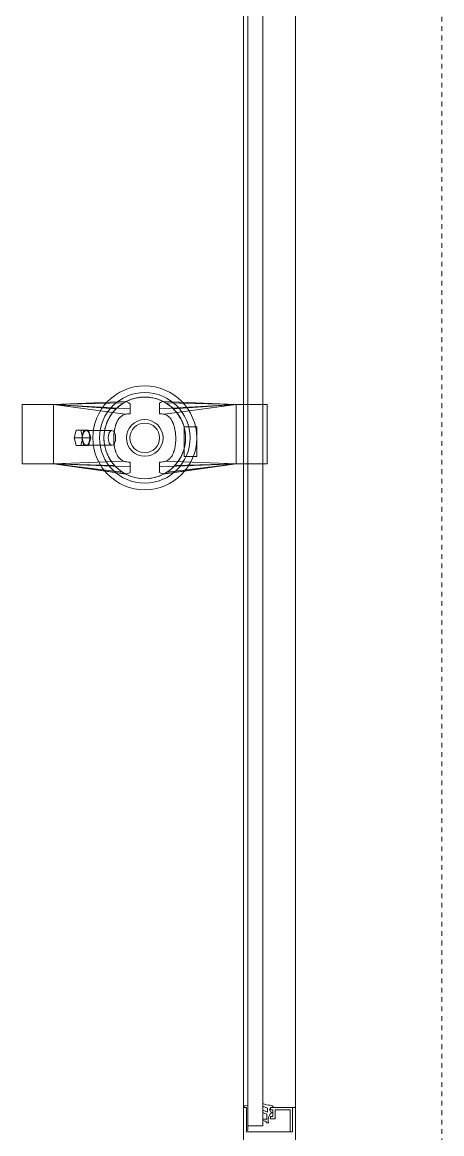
# Model space of a CAD drawing. Header units: millimetres. Extents: x -21807 to 26525, y -2564 to 60640.
# Drawn here: x -14066 to -13784, y 53428 to 54177 of the extents above; entities that cross this region are included whole.
import ezdxf

# ---------------------------------------------------------------- set-up
doc = ezdxf.new("R2010")
doc.units = ezdxf.units.MM
doc.linetypes.add('Dash', pattern=[6.35, 3.175, -3.175])
for name, color, linetype, lineweight in [('A-DETL-GENF', 7, 'Continuous', 5), ('A-GENM', 7, 'Continuous', 5), ('P-PIPE', 7, 'Continuous', 5)]:
    doc.layers.add(name, color=color, linetype=linetype, lineweight=lineweight)
doc.layers.add('A-DOOR', color=5, linetype='Continuous', lineweight=9, true_color=0x0000ff)
doc.layers.add('A-DOOR-HDLN', color=5, linetype='Dash', lineweight=9, true_color=0x0000ff)

# ---------------------------------------------------------------- blocks, each defined once
blk = doc.blocks.new('Automatic-Door_Single_Gilgen_SL-PSXP_Without-Side-Panel_On-Wall - Automatic-Door_Single_Gilgen_SL-PSXP_Without-Side-Panel_On-Wall-1196497-MẶT BẰNG PHÂN VÙNG ÁP SUẤT')
at = {"layer": 'A-DETL-GENF', "color": 254, "lineweight": 9, "true_color": 0xcccccc}
for p, q in [((486, 101.49), (446, 101.49)), ((446, 101.49), (446, 99.5)), ((446, 99.5), (446, 84.71)), ((462.5, 99.5), (446, 99.5)), ((446, 99.5), (448, 99.5)), ((447.6, 87.91), (447.6, 97.9)), ((447.6, 97.9), (462.5, 97.9)), ((448, 99.5), (450, 99.5)), ((450, 99.5), (462.5, 99.5)), ((462.5, 97.9), (462.5, 99.5)), ((462.5, 99.5), (462.5, 68.5)), ((445.08, 79.5), (446.44, 82.56)), ((446, 84.71), (446, 86.73)), ((446, 84.71), (447.6, 84.71)), ((446.44, 82.56), (449.18, 82.56)), ((453.7, 87.91), (447.6, 87.91)), ((447.6, 84.71), (447.6, 86.31)), ((447.6, 86.31), (452.1, 86.31)), ((449.18, 82.56), (447.82, 79.5)), ((452.1, 86.31), (452.1, 84.71)), ((452.1, 84.71), (453.7, 84.71)), ((453.7, 84.71), (453.7, 87.91)), ((456.44, 82.17), (456.44, 83.52)), ((443.42, 79.5), (445.08, 79.5)), ((447.82, 79.5), (449.35, 79.5)), ((449.35, 79.5), (450.6, 82.3)), ((450.6, 82.3), (453.89, 82.3)), ((453.89, 82.3), (453.89, 79.5)), ((453.89, 79.5), (454.9, 79.5)), ((461.26, 69.5), (444.76, 69.5)), ((444.76, 69.5), (444.99, 66.9)), ((446, 66.9), (446, 68.5)), ((446, 68.5), (461.26, 68.5)), ((462.5, 68.5), (446, 68.5)), ((446, 68.5), (446, 66.49)), ((461.26, 68.5), (461.26, 69.5)), ((444.99, 66.9), (446, 66.9)), ((446, 66.49), (486, 66.49))]:
    blk.add_line(p, q, dxfattribs=at)
for centre, radius, start, end in [((429.78, 85.29), 14.82, 337.00865, 356.99135), ((447.23, 84.37), 2.66, 117.60745, 176.99135), ((447.39, 86.14), 1.99, 225.60863, 348.38542), ((454.18, 88.76), 5.7, 212.02599, 293.40666), ((457.48, 79.79), 2.6, 113.55554, 186.44446)]:
    blk.add_arc(centre, radius, start, end, dxfattribs=at)
at = {"layer": 'A-DOOR-HDLN', "color": 254, "lineweight": 13, "true_color": 0xccccff}
blk.add_line((-1565, 200), (535, 200), dxfattribs=at)
at = {"layer": 'A-GENM', "color": 254, "lineweight": 9, "true_color": 0xcccccc}
for p, q in [((-503, 101.5), (446, 101.5)), ((-514.5, 79.5), (458.5, 79.5)), ((458.5, 79.5), (458.5, 69.5)), ((458.5, 69.5), (-514.5, 69.5)), ((-503, 66.5), (446, 66.5))]:
    blk.add_line(p, q, dxfattribs=at)
blk = doc.blocks.new('AK-SGS-M3-A_rvt-1-MẶT BẰNG PHÂN VÙNG ÁP SUẤT')
at = {"layer": 'A-DOOR', "color": 9, "lineweight": 13, "true_color": 0xaaaad4, "rotation": 269.9999999999999}
blk.add_blockref('Automatic-Door_Single_Gilgen_SL-PSXP_Without-Side-Panel_On-Wall - Automatic-Door_Single_Gilgen_SL-PSXP_Without-Side-Panel_On-Wall-1196497-MẶT BẰNG PHÂN VÙNG ÁP SUẤT', (-13983.59, 53891.94), dxfattribs=at)
blk = doc.blocks.new('PG_DongHoDoNuoc - ĐẦU NỐI ĐỒNG HỒ ĐO CHÊNH ÁP-V154-MẶT BẰNG PHÂN VÙNG ÁP SUẤT')
at = {"layer": 'P-PIPE', "color": 251, "true_color": 0x666666}
for p, q in [((-61.5, 22.5), (-82.5, 22.5)), ((-82.5, 22.5), (-82.5, 2.5)), ((-61.5, 22.5), (-12.32, 24.58)), ((-61.5, 22.5), (-12.32, 24.58)), ((-61.5, 22.5), (-12.32, 24.58)), ((-14.17, 23.57), (-61.5, 22.5)), ((-61.5, 2.5), (-61.5, 22.5)), ((-61.5, 22.5), (-61.5, -17.5)), ((-19.38, 19.51), (-61.5, 22.5)), ((-9.89, 19.58), (-61.5, 22.5)), ((-13.21, 15.91), (-61.5, 22.5)), ((-61.5, 22.5), (-61.5, -17.5)), ((-9.89, 19.58), (-9.89, 22.9)), ((9.89, 23.37), (9.89, 19.58)), ((61.5, 22.5), (9.89, 19.58)), ((11.87, 24.6), (61.5, 22.5)), ((12.32, 24.58), (61.5, 22.5)), ((61.5, 22.5), (13.21, 15.91)), ((61.5, 22.5), (14.17, 23.57)), ((61.5, 22.5), (19.38, 19.51)), ((82.5, 22.5), (61.5, 22.5)), ((61.5, 22.5), (61.5, 2.5)), ((61.5, -17.5), (61.5, 22.5)), ((61.5, -17.5), (61.5, 22.5)), ((82.5, 2.5), (82.5, 22.5)), ((-9.89, 16.28), (-9.89, 19.58)), ((9.89, 19.58), (9.89, 16.27)), ((26.46, -12.5), (26.46, 7.5)), ((26.46, 7.5), (35, 7.5)), ((35, 7.5), (26.46, 7.5)), ((26.46, 7.5), (26.46, -12.5)), ((35, 7.5), (35, -12.5)), ((35, -12.5), (35, 7.5)), ((-82.5, 2.5), (-82.5, -17.5)), ((-61.5, -17.5), (-61.5, 2.5)), ((-46.1, 5.2), (-47.6, 0)), ((-43.1, 5.2), (-46.1, 5.2)), ((-40.91, 5.2), (-46.1, 5.2)), ((-41.6, 0), (-43.1, 5.2)), ((-43.1, 5.2), (-37.91, 5.2)), ((-42.41, 0), (-40.91, 5.2)), ((-40.91, 5.2), (-37.91, 5.2)), ((-22.09, 5), (-39.41, 5)), ((-37.91, 5.2), (-36.41, 0)), ((61.5, 2.5), (61.5, -17.5)), ((82.5, -17.5), (82.5, 2.5)), ((-47.6, 0), (-46.1, -5.2)), ((-47.6, 0), (-42.41, 0)), ((-46.1, -5.2), (-43.1, -5.2)), ((-46.1, -5.2), (-40.91, -5.2)), ((-43.1, -5.2), (-41.6, 0)), ((-43.1, -5.2), (-37.91, -5.2)), ((-40.91, -5.2), (-42.41, 0)), ((-41.6, 0), (-36.41, 0)), ((-37.91, -5.2), (-40.91, -5.2)), ((-39.41, -5), (-22.09, -5)), ((-36.41, 0), (-37.91, -5.2)), ((35, -12.5), (26.46, -12.5)), ((26.46, -12.5), (35, -12.5)), ((-82.5, -17.5), (-61.5, -17.5)), ((-14.27, -15.63), (-61.5, -17.5)), ((-12.95, -24.26), (-61.5, -17.5)), ((-12.95, -24.26), (-61.5, -17.5)), ((-14.99, -23.06), (-61.5, -17.5)), ((-20.28, -18.57), (-61.5, -17.5)), ((-9.89, -19.58), (-61.5, -17.5)), ((-61.5, -17.5), (-12.47, -24.33)), ((-9.89, -19.58), (-9.89, -16.27)), ((-9.89, -23.37), (-9.89, -19.58)), ((9.89, -16.27), (9.89, -19.58)), ((61.5, -17.5), (9.89, -19.58)), ((9.89, -19.58), (9.89, -23.37)), ((12.47, -24.33), (61.5, -17.5)), ((61.5, -17.5), (12.95, -24.26)), ((61.5, -17.5), (14.27, -15.63)), ((61.5, -17.5), (14.99, -23.06)), ((61.5, -17.5), (20.28, -18.57)), ((61.5, -17.5), (82.5, -17.5))]:
    blk.add_line(p, q, dxfattribs=at)
for radius, start, end in [(35, 0, 180), (35, 0, 180), (30.5, 0, 180), (30.5, 0, 180), (27.5, 0, 180), (27.5, 0, 180), (27.5, 63.37819, 116.69802), (12.32, 0, 180), (10, 360, 180), (35, 180, 0), (35, 180, 0), (30.5, 180, 0), (30.5, 180, 0), (27.5, 180, 0), (27.5, 180, 0), (12.32, 180, 0), (10, 180, 360), (27.5, 241.91795, 298.08205)]:
    blk.add_arc((0, 0), radius, start, end, dxfattribs=at)
for centre, start_param, end_param in [((-39.41, 0), 0, 3.141593), ((-39.41, 0), 3.141593, 6.283185), ((-22.09, 0), 0, 3.141593), ((-22.09, 0), 3.141593, 6.283185)]:
    blk.add_ellipse(centre, major_axis=(0, 5), ratio=0.5, start_param=start_param, end_param=end_param, dxfattribs=at)
for points, knots in [([(-19.38, 19.51), (-18.84, 20.04), (-18.13, 20.7), (-17.29, 21.39), (-16.98, 21.63), (-16.75, 21.81), (-16.51, 21.99), (-16.28, 22.17), (-16.04, 22.34), (-15.81, 22.5), (-15.57, 22.67), (-15.34, 22.83), (-15.11, 22.98), (-14.89, 23.12), (-14.69, 23.25), (-14.44, 23.4), (-14.27, 23.51), (-14.17, 23.57)], [-1, -1, -1, -1, -0.666667, -0.583333, -0.541667, -0.5, -0.458333, -0.416667, -0.375, -0.333333, -0.291667, -0.25, -0.208333, -0.166667, -0.125, -0.083333, 0, 0, 0, 0]), ([(14.17, 23.57), (14.43, 23.41), (14.75, 23.21), (15.15, 22.95), (15.42, 22.77), (15.76, 22.53), (16.11, 22.29), (16.38, 22.09), (16.79, 21.79), (17.84, 20.96), (18.76, 20.13), (19.38, 19.51)], [-1, -1, -1, -1, -0.85, -0.8125, -0.775, -0.7, -0.625, -0.5875, -0.55, -0.4, 0, 0, 0, 0]), ([(-27.5, 0), (-27.5, 0.92), (-27.41, 2.76), (-27.06, 5.02), (-26.66, 6.8), (-26.29, 8.11), (-25.93, 9.18), (-25.61, 10.03), (-25.36, 10.65), (-25.09, 11.26), (-24.72, 12.07), (-24.22, 13.05), (-23.67, 14), (-23.21, 14.76), (-22.84, 15.32), (-22.46, 15.87), (-21.93, 16.6), (-20.95, 17.85), (-20.03, 18.87), (-19.38, 19.51)], [-1, -1, -1, -1, -0.875, -0.75, -0.6875, -0.625, -0.5625, -0.53125, -0.5, -0.46875, -0.4375, -0.375, -0.3125, -0.28125, -0.25, -0.21875, -0.1875, -0.125, 0, 0, 0, 0]), ([(-13.21, 15.91), (-13.57, 15.79), (-14.27, 15.51), (-15.27, 14.95), (-16.04, 14.38), (-16.54, 13.93), (-16.81, 13.65), (-17.02, 13.44), (-17.21, 13.23), (-17.46, 12.92), (-17.86, 12.36), (-18.26, 11.67), (-18.62, 10.96), (-18.86, 10.41), (-19.05, 9.95), (-19.2, 9.58), (-19.31, 9.31), (-19.42, 9.03), (-19.55, 8.66), (-19.77, 8.01), (-20.02, 7.06), (-20.22, 6.1), (-20.37, 5.33), (-20.47, 4.75), (-20.56, 4.17), (-20.67, 3.38), (-20.82, 2), (-20.87, 0.81), (-20.87, 0)], [-1, -1, -1, -1, -0.9375, -0.875, -0.8125, -0.78125, -0.765625, -0.75, -0.734375, -0.71875, -0.6875, -0.625, -0.59375, -0.5625, -0.53125, -0.515625, -0.5, -0.484375, -0.46875, -0.4375, -0.375, -0.3125, -0.28125, -0.25, -0.21875, -0.1875, -0.125, 0, 0, 0, 0]), ([(20.87, 0), (20.87, 0.81), (20.82, 2), (20.67, 3.38), (20.56, 4.17), (20.47, 4.75), (20.37, 5.33), (20.22, 6.1), (20.02, 7.06), (19.77, 8.01), (19.55, 8.66), (19.42, 9.03), (19.31, 9.31), (19.2, 9.58), (19.05, 9.95), (18.86, 10.41), (18.62, 10.96), (18.26, 11.67), (17.86, 12.36), (17.46, 12.92), (17.21, 13.23), (17.02, 13.44), (16.81, 13.65), (16.54, 13.93), (16.04, 14.38), (15.27, 14.95), (14.27, 15.51), (13.57, 15.79), (13.21, 15.91)], [-1, -1, -1, -1, -0.875, -0.8125, -0.78125, -0.75, -0.71875, -0.6875, -0.625, -0.5625, -0.53125, -0.515625, -0.5, -0.484375, -0.46875, -0.4375, -0.40625, -0.375, -0.3125, -0.28125, -0.265625, -0.25, -0.234375, -0.21875, -0.1875, -0.125, -0.0625, 0, 0, 0, 0]), ([(19.38, 19.51), (20.03, 18.87), (20.95, 17.85), (21.93, 16.6), (22.46, 15.88), (22.84, 15.32), (23.21, 14.76), (23.67, 14.01), (24.22, 13.06), (24.71, 12.08), (25.09, 11.28), (25.35, 10.66), (25.6, 10.04), (25.92, 9.2), (26.28, 8.13), (26.65, 6.81), (27.06, 5.04), (27.41, 2.77), (27.5, 0.93), (27.5, 0)], [-1, -1, -1, -1, -0.875, -0.8125, -0.78125, -0.75, -0.71875, -0.6875, -0.625, -0.5625, -0.53125, -0.5, -0.46875, -0.4375, -0.375, -0.3125, -0.25, -0.125, 0, 0, 0, 0]), ([(-20.28, -18.57), (-21.05, -17.73), (-22.13, -16.4), (-23.23, -14.74), (-23.81, -13.77), (-24.22, -13.03), (-24.61, -12.28), (-25.09, -11.27), (-25.64, -9.99), (-26.11, -8.67), (-26.43, -7.59), (-26.66, -6.78), (-26.85, -5.95), (-27.08, -4.84), (-27.39, -2.87), (-27.5, -1.15), (-27.5, 0)], [-1, -1, -1, -1, -0.833333, -0.75, -0.708333, -0.666667, -0.625, -0.583333, -0.5, -0.416667, -0.375, -0.333333, -0.291667, -0.25, -0.166667, 0, 0, 0, 0]), ([(-20.87, 0), (-20.9, -0.77), (-20.88, -1.91), (-20.78, -3.23), (-20.7, -3.98), (-20.63, -4.53), (-20.55, -5.09), (-20.44, -5.82), (-20.28, -6.74), (-20.08, -7.64), (-19.9, -8.27), (-19.79, -8.62), (-19.7, -8.89), (-19.61, -9.16), (-19.48, -9.51), (-19.26, -10.13), (-18.9, -11.01), (-18.46, -11.86), (-18.11, -12.42), (-17.89, -12.72), (-17.72, -12.94), (-17.54, -13.16), (-17.3, -13.44), (-16.85, -13.9), (-16.15, -14.51), (-15.25, -15.14), (-14.6, -15.48), (-14.27, -15.63)], [-1, -1, -1, -1, -0.875, -0.8125, -0.78125, -0.75, -0.71875, -0.6875, -0.625, -0.5625, -0.53125, -0.515625, -0.5, -0.484375, -0.46875, -0.4375, -0.375, -0.3125, -0.28125, -0.265625, -0.25, -0.234375, -0.21875, -0.1875, -0.125, -0.0625, 0, 0, 0, 0]), ([(14.27, -15.63), (14.6, -15.48), (15.25, -15.14), (16.15, -14.51), (16.85, -13.9), (17.3, -13.44), (17.54, -13.16), (17.72, -12.94), (17.89, -12.72), (18.11, -12.42), (18.46, -11.86), (18.9, -11.01), (19.26, -10.13), (19.48, -9.51), (19.61, -9.16), (19.7, -8.89), (19.79, -8.62), (19.9, -8.27), (20.08, -7.64), (20.28, -6.74), (20.44, -5.82), (20.55, -5.09), (20.63, -4.53), (20.7, -3.98), (20.78, -3.23), (20.88, -1.91), (20.9, -0.77), (20.87, 0)], [-1, -1, -1, -1, -0.9375, -0.875, -0.8125, -0.78125, -0.765625, -0.75, -0.734375, -0.71875, -0.6875, -0.625, -0.5625, -0.53125, -0.515625, -0.5, -0.484375, -0.46875, -0.4375, -0.375, -0.3125, -0.28125, -0.25, -0.21875, -0.1875, -0.125, 0, 0, 0, 0]), ([(27.5, 0), (27.5, -1.16), (27.39, -2.88), (27.08, -4.85), (26.85, -5.97), (26.65, -6.79), (26.43, -7.61), (26.1, -8.68), (25.64, -10), (25.09, -11.28), (24.61, -12.29), (24.22, -13.04), (23.81, -13.78), (23.22, -14.75), (22.13, -16.4), (21.05, -17.73), (20.28, -18.57)], [-1, -1, -1, -1, -0.833333, -0.75, -0.708333, -0.666667, -0.625, -0.583333, -0.5, -0.416667, -0.375, -0.333333, -0.291667, -0.25, -0.166667, 0, 0, 0, 0]), ([(-14.99, -23.06), (-15.1, -22.98), (-15.29, -22.86), (-15.56, -22.68), (-15.76, -22.53), (-15.99, -22.38), (-16.22, -22.2), (-16.47, -22.03), (-16.71, -21.84), (-16.94, -21.66), (-17.18, -21.47), (-17.42, -21.28), (-17.74, -21.02), (-18.13, -20.68), (-19.04, -19.86), (-19.75, -19.15), (-20.28, -18.57)], [-1, -1, -1, -1, -0.916667, -0.875, -0.833333, -0.791667, -0.75, -0.708333, -0.666667, -0.625, -0.583333, -0.541667, -0.5, -0.416667, -0.333333, 0, 0, 0, 0]), ([(20.28, -18.57), (19.97, -18.91), (19.33, -19.58), (18.47, -20.39), (17.75, -21.01), (17.29, -21.38), (16.92, -21.68), (16.55, -21.96), (16.08, -22.31), (15.53, -22.7), (15.17, -22.94), (14.99, -23.06)], [-1, -1, -1, -1, -0.8, -0.6, -0.5, -0.4, -0.35, -0.3, -0.2, -0.1, 0, 0, 0, 0])]:
    blk.add_open_spline(points, degree=3, knots=knots, dxfattribs=at)
for points in [[(-14.17, 23.57), (-13.57, 23.93), (-12.65, 24.43), (-12.33, 24.58), (-12.32, 24.58)], [(-12.32, 24.58), (-12.33, 24.58), (-12.34, 24.58), (-12.35, 24.57), (-12.36, 24.57)], [(-12.36, 24.57), (-12.22, 24.48), (-11.65, 24.12), (-10.55, 23.38), (-9.89, 22.9)], [(-9.89, 22.9), (-9.89, 22.08), (-9.89, 20.16), (-9.89, 17.67), (-9.89, 16.28)], [(9.89, 23.37), (10.37, 23.68), (11.2, 24.18), (11.71, 24.49), (11.87, 24.6)], [(9.89, 16.27), (9.89, 17.8), (9.89, 20.52), (9.89, 22.54), (9.89, 23.37)], [(11.87, 24.6), (11.97, 24.6), (12.14, 24.59), (12.27, 24.59), (12.32, 24.58)], [(12.32, 24.58), (12.45, 24.52), (12.89, 24.3), (13.69, 23.86), (14.17, 23.57)], [(-9.89, 16.28), (-10.45, 16.28), (-11.57, 16.22), (-12.67, 16.03), (-13.21, 15.91)], [(13.21, 15.91), (12.67, 16.03), (11.57, 16.22), (10.45, 16.28), (9.89, 16.27)], [(-14.27, -15.63), (-13.56, -15.86), (-12.11, -16.2), (-10.63, -16.29), (-9.89, -16.27)], [(-9.89, -16.27), (-9.89, -17.81), (-9.89, -20.54), (-9.89, -22.55), (-9.89, -23.37)], [(9.89, -16.27), (10.63, -16.29), (12.11, -16.2), (13.56, -15.86), (14.27, -15.63)], [(9.89, -23.37), (9.89, -22.55), (9.89, -20.54), (9.89, -17.81), (9.89, -16.27)], [(-12.95, -24.26), (-12.97, -24.25), (-13.34, -24.06), (-14.35, -23.47), (-14.99, -23.06)], [(-12.47, -24.33), (-12.57, -24.32), (-12.75, -24.29), (-12.89, -24.27), (-12.95, -24.26)], [(-9.89, -23.37), (-10.56, -23.59), (-11.68, -23.96), (-12.3, -24.22), (-12.47, -24.33)], [(12.47, -24.33), (12.3, -24.22), (11.68, -23.96), (10.56, -23.59), (9.89, -23.37)], [(12.95, -24.26), (12.89, -24.27), (12.75, -24.29), (12.57, -24.32), (12.47, -24.33)], [(14.99, -23.06), (14.48, -23.39), (13.62, -23.9), (13.11, -24.18), (12.95, -24.26)]]:
    blk.add_open_spline(points, degree=3, dxfattribs=at)
blk = doc.blocks.new('PG_DongHoDoNuoc - ĐẦU NỐI ĐỒNG HỒ ĐO CHÊNH ÁP-V155-MẶT BẰNG PHÂN VÙNG ÁP SUẤT')
at = {"layer": 'P-PIPE', "color": 251, "true_color": 0x666666}
for p, q in [((-61.5, 22.5), (-82.5, 22.5)), ((-82.5, 22.5), (-82.5, 2.5)), ((-61.5, 22.5), (-82.5, 22.5)), ((-82.5, 22.5), (-82.5, 2.5)), ((-61.5, 22.5), (-12.32, 24.58)), ((-61.5, 22.5), (-12.32, 24.58)), ((-61.5, 22.5), (-12.32, 24.58)), ((-61.5, 22.5), (-12.32, 24.58)), ((-61.5, 22.5), (-12.32, 24.58)), ((-61.5, 22.5), (-12.32, 24.58)), ((-14.17, 23.57), (-61.5, 22.5)), ((-14.17, 23.57), (-61.5, 22.5)), ((-61.5, 2.5), (-61.5, 22.5)), ((-61.5, 22.5), (-61.5, -17.5)), ((-19.38, 19.51), (-61.5, 22.5)), ((-9.89, 19.58), (-61.5, 22.5)), ((-13.21, 15.91), (-61.5, 22.5)), ((-61.5, 22.5), (-61.5, -17.5)), ((-61.5, 2.5), (-61.5, 22.5)), ((-61.5, 22.5), (-61.5, -17.5)), ((-19.38, 19.51), (-61.5, 22.5)), ((-9.89, 19.58), (-61.5, 22.5)), ((-13.21, 15.91), (-61.5, 22.5)), ((-61.5, 22.5), (-61.5, -17.5)), ((-9.89, 19.58), (-9.89, 22.9)), ((-9.89, 19.58), (-9.89, 22.9)), ((9.89, 23.37), (9.89, 19.58)), ((9.89, 23.37), (9.89, 19.58)), ((61.5, 22.5), (9.89, 19.58)), ((61.5, 22.5), (9.89, 19.58)), ((11.87, 24.6), (61.5, 22.5)), ((11.87, 24.6), (61.5, 22.5)), ((12.32, 24.58), (61.5, 22.5)), ((12.32, 24.58), (61.5, 22.5)), ((61.5, 22.5), (13.21, 15.91)), ((61.5, 22.5), (13.21, 15.91)), ((61.5, 22.5), (14.17, 23.57)), ((61.5, 22.5), (14.17, 23.57)), ((61.5, 22.5), (19.38, 19.51)), ((61.5, 22.5), (19.38, 19.51)), ((82.5, 22.5), (61.5, 22.5)), ((61.5, 22.5), (61.5, 2.5)), ((61.5, -17.5), (61.5, 22.5)), ((61.5, -17.5), (61.5, 22.5)), ((82.5, 22.5), (61.5, 22.5)), ((61.5, 22.5), (61.5, 2.5)), ((61.5, -17.5), (61.5, 22.5)), ((61.5, -17.5), (61.5, 22.5)), ((82.5, 2.5), (82.5, 22.5)), ((82.5, 2.5), (82.5, 22.5)), ((-9.89, 16.28), (-9.89, 19.58)), ((-9.89, 16.28), (-9.89, 19.58)), ((9.89, 19.58), (9.89, 16.27)), ((9.89, 19.58), (9.89, 16.27)), ((26.46, -12.5), (26.46, 7.5)), ((26.46, 7.5), (35, 7.5)), ((35, 7.5), (26.46, 7.5)), ((26.46, 7.5), (26.46, -12.5)), ((26.46, -12.5), (26.46, 7.5)), ((26.46, 7.5), (35, 7.5)), ((35, 7.5), (26.46, 7.5)), ((26.46, 7.5), (26.46, -12.5)), ((35, 7.5), (35, -12.5)), ((35, -12.5), (35, 7.5)), ((35, 7.5), (35, -12.5)), ((35, -12.5), (35, 7.5)), ((-82.5, 2.5), (-82.5, -17.5)), ((-82.5, 2.5), (-82.5, -17.5)), ((-61.5, -17.5), (-61.5, 2.5)), ((-61.5, -17.5), (-61.5, 2.5)), ((-46.1, 5.2), (-47.6, 0)), ((-46.1, 5.2), (-47.6, 0)), ((-43.1, 5.2), (-46.1, 5.2)), ((-40.91, 5.2), (-46.1, 5.2)), ((-43.1, 5.2), (-46.1, 5.2)), ((-40.91, 5.2), (-46.1, 5.2)), ((-41.6, 0), (-43.1, 5.2)), ((-43.1, 5.2), (-37.91, 5.2)), ((-41.6, 0), (-43.1, 5.2)), ((-43.1, 5.2), (-37.91, 5.2)), ((-42.41, 0), (-40.91, 5.2)), ((-42.41, 0), (-40.91, 5.2)), ((-40.91, 5.2), (-37.91, 5.2)), ((-40.91, 5.2), (-37.91, 5.2)), ((-22.09, 5), (-39.41, 5)), ((-22.09, 5), (-39.41, 5)), ((-37.91, 5.2), (-36.41, 0)), ((-37.91, 5.2), (-36.41, 0)), ((61.5, 2.5), (61.5, -17.5)), ((61.5, 2.5), (61.5, -17.5)), ((82.5, -17.5), (82.5, 2.5)), ((82.5, -17.5), (82.5, 2.5)), ((-47.6, 0), (-46.1, -5.2)), ((-47.6, 0), (-42.41, 0)), ((-47.6, 0), (-46.1, -5.2)), ((-47.6, 0), (-42.41, 0)), ((-46.1, -5.2), (-43.1, -5.2)), ((-46.1, -5.2), (-40.91, -5.2)), ((-46.1, -5.2), (-43.1, -5.2)), ((-46.1, -5.2), (-40.91, -5.2)), ((-43.1, -5.2), (-41.6, 0)), ((-43.1, -5.2), (-41.6, 0)), ((-43.1, -5.2), (-37.91, -5.2)), ((-43.1, -5.2), (-37.91, -5.2)), ((-40.91, -5.2), (-42.41, 0)), ((-40.91, -5.2), (-42.41, 0)), ((-41.6, 0), (-36.41, 0)), ((-41.6, 0), (-36.41, 0)), ((-37.91, -5.2), (-40.91, -5.2)), ((-37.91, -5.2), (-40.91, -5.2)), ((-39.41, -5), (-22.09, -5)), ((-39.41, -5), (-22.09, -5)), ((-36.41, 0), (-37.91, -5.2)), ((-36.41, 0), (-37.91, -5.2)), ((35, -12.5), (26.46, -12.5)), ((26.46, -12.5), (35, -12.5)), ((35, -12.5), (26.46, -12.5)), ((26.46, -12.5), (35, -12.5)), ((-82.5, -17.5), (-61.5, -17.5)), ((-82.5, -17.5), (-61.5, -17.5)), ((-14.27, -15.63), (-61.5, -17.5)), ((-14.27, -15.63), (-61.5, -17.5)), ((-12.95, -24.26), (-61.5, -17.5)), ((-12.95, -24.26), (-61.5, -17.5)), ((-14.99, -23.06), (-61.5, -17.5)), ((-20.28, -18.57), (-61.5, -17.5)), ((-9.89, -19.58), (-61.5, -17.5)), ((-61.5, -17.5), (-12.47, -24.33)), ((-12.95, -24.26), (-61.5, -17.5)), ((-12.95, -24.26), (-61.5, -17.5)), ((-14.99, -23.06), (-61.5, -17.5)), ((-20.28, -18.57), (-61.5, -17.5)), ((-9.89, -19.58), (-61.5, -17.5)), ((-61.5, -17.5), (-12.47, -24.33)), ((-9.89, -19.58), (-9.89, -16.27)), ((-9.89, -19.58), (-9.89, -16.27)), ((-9.89, -23.37), (-9.89, -19.58)), ((-9.89, -23.37), (-9.89, -19.58)), ((9.89, -16.27), (9.89, -19.58)), ((9.89, -16.27), (9.89, -19.58)), ((61.5, -17.5), (9.89, -19.58)), ((61.5, -17.5), (9.89, -19.58)), ((9.89, -19.58), (9.89, -23.37)), ((9.89, -19.58), (9.89, -23.37)), ((12.47, -24.33), (61.5, -17.5)), ((12.47, -24.33), (61.5, -17.5)), ((61.5, -17.5), (12.95, -24.26)), ((61.5, -17.5), (12.95, -24.26)), ((61.5, -17.5), (14.27, -15.63)), ((61.5, -17.5), (14.27, -15.63)), ((61.5, -17.5), (14.99, -23.06)), ((61.5, -17.5), (14.99, -23.06)), ((61.5, -17.5), (20.28, -18.57)), ((61.5, -17.5), (20.28, -18.57)), ((61.5, -17.5), (82.5, -17.5)), ((61.5, -17.5), (82.5, -17.5))]:
    blk.add_line(p, q, dxfattribs=at)
for radius, start, end in [(35, 0, 180), (35, 0, 180), (35, 0, 180), (35, 0, 180), (30.5, 0, 180), (30.5, 0, 180), (30.5, 0, 180), (30.5, 0, 180), (27.5, 0, 180), (27.5, 0, 180), (27.5, 0, 180), (27.5, 0, 180), (27.5, 63.37819, 116.69802), (27.5, 63.37819, 116.69802), (12.32, 0, 180), (12.32, 0, 180), (10, 360, 180), (10, 360, 180), (35, 180, 0), (35, 180, 0), (35, 180, 0), (35, 180, 0), (30.5, 180, 0), (30.5, 180, 0), (30.5, 180, 0), (30.5, 180, 0), (27.5, 180, 0), (27.5, 180, 0), (27.5, 180, 0), (27.5, 180, 0), (12.32, 180, 0), (12.32, 180, 0), (10, 180, 360), (10, 180, 360), (27.5, 241.91795, 298.08205), (27.5, 241.91795, 298.08205)]:
    blk.add_arc((0, 0), radius, start, end, dxfattribs=at)
for centre, start_param, end_param in [((-39.41, 0), 0, 3.141593), ((-39.41, 0), 0, 3.141593), ((-39.41, 0), 3.141593, 6.283185), ((-39.41, 0), 3.141593, 6.283185), ((-22.09, 0), 0, 3.141593), ((-22.09, 0), 0, 3.141593), ((-22.09, 0), 3.141593, 6.283185), ((-22.09, 0), 3.141593, 6.283185)]:
    blk.add_ellipse(centre, major_axis=(0, 5), ratio=0.5, start_param=start_param, end_param=end_param, dxfattribs=at)
for points, knots in [([(-19.38, 19.51), (-18.84, 20.04), (-18.13, 20.7), (-17.29, 21.39), (-16.98, 21.63), (-16.75, 21.81), (-16.51, 21.99), (-16.28, 22.17), (-16.04, 22.34), (-15.81, 22.5), (-15.57, 22.67), (-15.34, 22.83), (-15.11, 22.98), (-14.89, 23.12), (-14.69, 23.25), (-14.44, 23.4), (-14.27, 23.51), (-14.17, 23.57)], [-1, -1, -1, -1, -0.666667, -0.583333, -0.541667, -0.5, -0.458333, -0.416667, -0.375, -0.333333, -0.291667, -0.25, -0.208333, -0.166667, -0.125, -0.083333, 0, 0, 0, 0]), ([(-19.38, 19.51), (-18.84, 20.04), (-18.13, 20.7), (-17.29, 21.39), (-16.98, 21.63), (-16.75, 21.81), (-16.51, 21.99), (-16.28, 22.17), (-16.04, 22.34), (-15.81, 22.5), (-15.57, 22.67), (-15.34, 22.83), (-15.11, 22.98), (-14.89, 23.12), (-14.69, 23.25), (-14.44, 23.4), (-14.27, 23.51), (-14.17, 23.57)], [-1, -1, -1, -1, -0.666667, -0.583333, -0.541667, -0.5, -0.458333, -0.416667, -0.375, -0.333333, -0.291667, -0.25, -0.208333, -0.166667, -0.125, -0.083333, 0, 0, 0, 0]), ([(14.17, 23.57), (14.43, 23.41), (14.75, 23.21), (15.15, 22.95), (15.42, 22.77), (15.76, 22.53), (16.11, 22.29), (16.38, 22.09), (16.79, 21.79), (17.84, 20.96), (18.76, 20.13), (19.38, 19.51)], [-1, -1, -1, -1, -0.85, -0.8125, -0.775, -0.7, -0.625, -0.5875, -0.55, -0.4, 0, 0, 0, 0]), ([(14.17, 23.57), (14.43, 23.41), (14.75, 23.21), (15.15, 22.95), (15.42, 22.77), (15.76, 22.53), (16.11, 22.29), (16.38, 22.09), (16.79, 21.79), (17.84, 20.96), (18.76, 20.13), (19.38, 19.51)], [-1, -1, -1, -1, -0.85, -0.8125, -0.775, -0.7, -0.625, -0.5875, -0.55, -0.4, 0, 0, 0, 0]), ([(-27.5, 0), (-27.5, 0.92), (-27.41, 2.76), (-27.06, 5.02), (-26.66, 6.8), (-26.29, 8.11), (-25.93, 9.18), (-25.61, 10.03), (-25.36, 10.65), (-25.09, 11.26), (-24.72, 12.07), (-24.22, 13.05), (-23.67, 14), (-23.21, 14.76), (-22.84, 15.32), (-22.46, 15.87), (-21.93, 16.6), (-20.95, 17.85), (-20.03, 18.87), (-19.38, 19.51)], [-1, -1, -1, -1, -0.875, -0.75, -0.6875, -0.625, -0.5625, -0.53125, -0.5, -0.46875, -0.4375, -0.375, -0.3125, -0.28125, -0.25, -0.21875, -0.1875, -0.125, 0, 0, 0, 0]), ([(-27.5, 0), (-27.5, 0.92), (-27.41, 2.76), (-27.06, 5.02), (-26.66, 6.8), (-26.29, 8.11), (-25.93, 9.18), (-25.61, 10.03), (-25.36, 10.65), (-25.09, 11.26), (-24.72, 12.07), (-24.22, 13.05), (-23.67, 14), (-23.21, 14.76), (-22.84, 15.32), (-22.46, 15.87), (-21.93, 16.6), (-20.95, 17.85), (-20.03, 18.87), (-19.38, 19.51)], [-1, -1, -1, -1, -0.875, -0.75, -0.6875, -0.625, -0.5625, -0.53125, -0.5, -0.46875, -0.4375, -0.375, -0.3125, -0.28125, -0.25, -0.21875, -0.1875, -0.125, 0, 0, 0, 0]), ([(-13.21, 15.91), (-13.57, 15.79), (-14.27, 15.51), (-15.27, 14.95), (-16.04, 14.38), (-16.54, 13.93), (-16.81, 13.65), (-17.02, 13.44), (-17.21, 13.23), (-17.46, 12.92), (-17.86, 12.36), (-18.26, 11.67), (-18.62, 10.96), (-18.86, 10.41), (-19.05, 9.95), (-19.2, 9.58), (-19.31, 9.31), (-19.42, 9.03), (-19.55, 8.66), (-19.77, 8.01), (-20.02, 7.06), (-20.22, 6.1), (-20.37, 5.33), (-20.47, 4.75), (-20.56, 4.17), (-20.67, 3.38), (-20.82, 2), (-20.87, 0.81), (-20.87, 0)], [-1, -1, -1, -1, -0.9375, -0.875, -0.8125, -0.78125, -0.765625, -0.75, -0.734375, -0.71875, -0.6875, -0.625, -0.59375, -0.5625, -0.53125, -0.515625, -0.5, -0.484375, -0.46875, -0.4375, -0.375, -0.3125, -0.28125, -0.25, -0.21875, -0.1875, -0.125, 0, 0, 0, 0]), ([(-13.21, 15.91), (-13.57, 15.79), (-14.27, 15.51), (-15.27, 14.95), (-16.04, 14.38), (-16.54, 13.93), (-16.81, 13.65), (-17.02, 13.44), (-17.21, 13.23), (-17.46, 12.92), (-17.86, 12.36), (-18.26, 11.67), (-18.62, 10.96), (-18.86, 10.41), (-19.05, 9.95), (-19.2, 9.58), (-19.31, 9.31), (-19.42, 9.03), (-19.55, 8.66), (-19.77, 8.01), (-20.02, 7.06), (-20.22, 6.1), (-20.37, 5.33), (-20.47, 4.75), (-20.56, 4.17), (-20.67, 3.38), (-20.82, 2), (-20.87, 0.81), (-20.87, 0)], [-1, -1, -1, -1, -0.9375, -0.875, -0.8125, -0.78125, -0.765625, -0.75, -0.734375, -0.71875, -0.6875, -0.625, -0.59375, -0.5625, -0.53125, -0.515625, -0.5, -0.484375, -0.46875, -0.4375, -0.375, -0.3125, -0.28125, -0.25, -0.21875, -0.1875, -0.125, 0, 0, 0, 0]), ([(20.87, 0), (20.87, 0.81), (20.82, 2), (20.67, 3.38), (20.56, 4.17), (20.47, 4.75), (20.37, 5.33), (20.22, 6.1), (20.02, 7.06), (19.77, 8.01), (19.55, 8.66), (19.42, 9.03), (19.31, 9.31), (19.2, 9.58), (19.05, 9.95), (18.86, 10.41), (18.62, 10.96), (18.26, 11.67), (17.86, 12.36), (17.46, 12.92), (17.21, 13.23), (17.02, 13.44), (16.81, 13.65), (16.54, 13.93), (16.04, 14.38), (15.27, 14.95), (14.27, 15.51), (13.57, 15.79), (13.21, 15.91)], [-1, -1, -1, -1, -0.875, -0.8125, -0.78125, -0.75, -0.71875, -0.6875, -0.625, -0.5625, -0.53125, -0.515625, -0.5, -0.484375, -0.46875, -0.4375, -0.40625, -0.375, -0.3125, -0.28125, -0.265625, -0.25, -0.234375, -0.21875, -0.1875, -0.125, -0.0625, 0, 0, 0, 0]), ([(20.87, 0), (20.87, 0.81), (20.82, 2), (20.67, 3.38), (20.56, 4.17), (20.47, 4.75), (20.37, 5.33), (20.22, 6.1), (20.02, 7.06), (19.77, 8.01), (19.55, 8.66), (19.42, 9.03), (19.31, 9.31), (19.2, 9.58), (19.05, 9.95), (18.86, 10.41), (18.62, 10.96), (18.26, 11.67), (17.86, 12.36), (17.46, 12.92), (17.21, 13.23), (17.02, 13.44), (16.81, 13.65), (16.54, 13.93), (16.04, 14.38), (15.27, 14.95), (14.27, 15.51), (13.57, 15.79), (13.21, 15.91)], [-1, -1, -1, -1, -0.875, -0.8125, -0.78125, -0.75, -0.71875, -0.6875, -0.625, -0.5625, -0.53125, -0.515625, -0.5, -0.484375, -0.46875, -0.4375, -0.40625, -0.375, -0.3125, -0.28125, -0.265625, -0.25, -0.234375, -0.21875, -0.1875, -0.125, -0.0625, 0, 0, 0, 0]), ([(19.38, 19.51), (20.03, 18.87), (20.95, 17.85), (21.93, 16.6), (22.46, 15.88), (22.84, 15.32), (23.21, 14.76), (23.67, 14.01), (24.22, 13.06), (24.71, 12.08), (25.09, 11.28), (25.35, 10.66), (25.6, 10.04), (25.92, 9.2), (26.28, 8.13), (26.65, 6.81), (27.06, 5.04), (27.41, 2.77), (27.5, 0.93), (27.5, 0)], [-1, -1, -1, -1, -0.875, -0.8125, -0.78125, -0.75, -0.71875, -0.6875, -0.625, -0.5625, -0.53125, -0.5, -0.46875, -0.4375, -0.375, -0.3125, -0.25, -0.125, 0, 0, 0, 0]), ([(19.38, 19.51), (20.03, 18.87), (20.95, 17.85), (21.93, 16.6), (22.46, 15.88), (22.84, 15.32), (23.21, 14.76), (23.67, 14.01), (24.22, 13.06), (24.71, 12.08), (25.09, 11.28), (25.35, 10.66), (25.6, 10.04), (25.92, 9.2), (26.28, 8.13), (26.65, 6.81), (27.06, 5.04), (27.41, 2.77), (27.5, 0.93), (27.5, 0)], [-1, -1, -1, -1, -0.875, -0.8125, -0.78125, -0.75, -0.71875, -0.6875, -0.625, -0.5625, -0.53125, -0.5, -0.46875, -0.4375, -0.375, -0.3125, -0.25, -0.125, 0, 0, 0, 0]), ([(-20.28, -18.57), (-21.05, -17.73), (-22.13, -16.4), (-23.23, -14.74), (-23.81, -13.77), (-24.22, -13.03), (-24.61, -12.28), (-25.09, -11.27), (-25.64, -9.99), (-26.11, -8.67), (-26.43, -7.59), (-26.66, -6.78), (-26.85, -5.95), (-27.08, -4.84), (-27.39, -2.87), (-27.5, -1.15), (-27.5, 0)], [-1, -1, -1, -1, -0.833333, -0.75, -0.708333, -0.666667, -0.625, -0.583333, -0.5, -0.416667, -0.375, -0.333333, -0.291667, -0.25, -0.166667, 0, 0, 0, 0]), ([(-20.28, -18.57), (-21.05, -17.73), (-22.13, -16.4), (-23.23, -14.74), (-23.81, -13.77), (-24.22, -13.03), (-24.61, -12.28), (-25.09, -11.27), (-25.64, -9.99), (-26.11, -8.67), (-26.43, -7.59), (-26.66, -6.78), (-26.85, -5.95), (-27.08, -4.84), (-27.39, -2.87), (-27.5, -1.15), (-27.5, 0)], [-1, -1, -1, -1, -0.833333, -0.75, -0.708333, -0.666667, -0.625, -0.583333, -0.5, -0.416667, -0.375, -0.333333, -0.291667, -0.25, -0.166667, 0, 0, 0, 0]), ([(-20.87, 0), (-20.9, -0.77), (-20.88, -1.91), (-20.78, -3.23), (-20.7, -3.98), (-20.63, -4.53), (-20.55, -5.09), (-20.44, -5.82), (-20.28, -6.74), (-20.08, -7.64), (-19.9, -8.27), (-19.79, -8.62), (-19.7, -8.89), (-19.61, -9.16), (-19.48, -9.51), (-19.26, -10.13), (-18.9, -11.01), (-18.46, -11.86), (-18.11, -12.42), (-17.89, -12.72), (-17.72, -12.94), (-17.54, -13.16), (-17.3, -13.44), (-16.85, -13.9), (-16.15, -14.51), (-15.25, -15.14), (-14.6, -15.48), (-14.27, -15.63)], [-1, -1, -1, -1, -0.875, -0.8125, -0.78125, -0.75, -0.71875, -0.6875, -0.625, -0.5625, -0.53125, -0.515625, -0.5, -0.484375, -0.46875, -0.4375, -0.375, -0.3125, -0.28125, -0.265625, -0.25, -0.234375, -0.21875, -0.1875, -0.125, -0.0625, 0, 0, 0, 0]), ([(-20.87, 0), (-20.9, -0.77), (-20.88, -1.91), (-20.78, -3.23), (-20.7, -3.98), (-20.63, -4.53), (-20.55, -5.09), (-20.44, -5.82), (-20.28, -6.74), (-20.08, -7.64), (-19.9, -8.27), (-19.79, -8.62), (-19.7, -8.89), (-19.61, -9.16), (-19.48, -9.51), (-19.26, -10.13), (-18.9, -11.01), (-18.46, -11.86), (-18.11, -12.42), (-17.89, -12.72), (-17.72, -12.94), (-17.54, -13.16), (-17.3, -13.44), (-16.85, -13.9), (-16.15, -14.51), (-15.25, -15.14), (-14.6, -15.48), (-14.27, -15.63)], [-1, -1, -1, -1, -0.875, -0.8125, -0.78125, -0.75, -0.71875, -0.6875, -0.625, -0.5625, -0.53125, -0.515625, -0.5, -0.484375, -0.46875, -0.4375, -0.375, -0.3125, -0.28125, -0.265625, -0.25, -0.234375, -0.21875, -0.1875, -0.125, -0.0625, 0, 0, 0, 0]), ([(14.27, -15.63), (14.6, -15.48), (15.25, -15.14), (16.15, -14.51), (16.85, -13.9), (17.3, -13.44), (17.54, -13.16), (17.72, -12.94), (17.89, -12.72), (18.11, -12.42), (18.46, -11.86), (18.9, -11.01), (19.26, -10.13), (19.48, -9.51), (19.61, -9.16), (19.7, -8.89), (19.79, -8.62), (19.9, -8.27), (20.08, -7.64), (20.28, -6.74), (20.44, -5.82), (20.55, -5.09), (20.63, -4.53), (20.7, -3.98), (20.78, -3.23), (20.88, -1.91), (20.9, -0.77), (20.87, 0)], [-1, -1, -1, -1, -0.9375, -0.875, -0.8125, -0.78125, -0.765625, -0.75, -0.734375, -0.71875, -0.6875, -0.625, -0.5625, -0.53125, -0.515625, -0.5, -0.484375, -0.46875, -0.4375, -0.375, -0.3125, -0.28125, -0.25, -0.21875, -0.1875, -0.125, 0, 0, 0, 0]), ([(14.27, -15.63), (14.6, -15.48), (15.25, -15.14), (16.15, -14.51), (16.85, -13.9), (17.3, -13.44), (17.54, -13.16), (17.72, -12.94), (17.89, -12.72), (18.11, -12.42), (18.46, -11.86), (18.9, -11.01), (19.26, -10.13), (19.48, -9.51), (19.61, -9.16), (19.7, -8.89), (19.79, -8.62), (19.9, -8.27), (20.08, -7.64), (20.28, -6.74), (20.44, -5.82), (20.55, -5.09), (20.63, -4.53), (20.7, -3.98), (20.78, -3.23), (20.88, -1.91), (20.9, -0.77), (20.87, 0)], [-1, -1, -1, -1, -0.9375, -0.875, -0.8125, -0.78125, -0.765625, -0.75, -0.734375, -0.71875, -0.6875, -0.625, -0.5625, -0.53125, -0.515625, -0.5, -0.484375, -0.46875, -0.4375, -0.375, -0.3125, -0.28125, -0.25, -0.21875, -0.1875, -0.125, 0, 0, 0, 0]), ([(27.5, 0), (27.5, -1.16), (27.39, -2.88), (27.08, -4.85), (26.85, -5.97), (26.65, -6.79), (26.43, -7.61), (26.1, -8.68), (25.64, -10), (25.09, -11.28), (24.61, -12.29), (24.22, -13.04), (23.81, -13.78), (23.22, -14.75), (22.13, -16.4), (21.05, -17.73), (20.28, -18.57)], [-1, -1, -1, -1, -0.833333, -0.75, -0.708333, -0.666667, -0.625, -0.583333, -0.5, -0.416667, -0.375, -0.333333, -0.291667, -0.25, -0.166667, 0, 0, 0, 0]), ([(27.5, 0), (27.5, -1.16), (27.39, -2.88), (27.08, -4.85), (26.85, -5.97), (26.65, -6.79), (26.43, -7.61), (26.1, -8.68), (25.64, -10), (25.09, -11.28), (24.61, -12.29), (24.22, -13.04), (23.81, -13.78), (23.22, -14.75), (22.13, -16.4), (21.05, -17.73), (20.28, -18.57)], [-1, -1, -1, -1, -0.833333, -0.75, -0.708333, -0.666667, -0.625, -0.583333, -0.5, -0.416667, -0.375, -0.333333, -0.291667, -0.25, -0.166667, 0, 0, 0, 0]), ([(-14.99, -23.06), (-15.1, -22.98), (-15.29, -22.86), (-15.56, -22.68), (-15.76, -22.53), (-15.99, -22.38), (-16.22, -22.2), (-16.47, -22.03), (-16.71, -21.84), (-16.94, -21.66), (-17.18, -21.47), (-17.42, -21.28), (-17.74, -21.02), (-18.13, -20.68), (-19.04, -19.86), (-19.75, -19.15), (-20.28, -18.57)], [-1, -1, -1, -1, -0.916667, -0.875, -0.833333, -0.791667, -0.75, -0.708333, -0.666667, -0.625, -0.583333, -0.541667, -0.5, -0.416667, -0.333333, 0, 0, 0, 0]), ([(-14.99, -23.06), (-15.1, -22.98), (-15.29, -22.86), (-15.56, -22.68), (-15.76, -22.53), (-15.99, -22.38), (-16.22, -22.2), (-16.47, -22.03), (-16.71, -21.84), (-16.94, -21.66), (-17.18, -21.47), (-17.42, -21.28), (-17.74, -21.02), (-18.13, -20.68), (-19.04, -19.86), (-19.75, -19.15), (-20.28, -18.57)], [-1, -1, -1, -1, -0.916667, -0.875, -0.833333, -0.791667, -0.75, -0.708333, -0.666667, -0.625, -0.583333, -0.541667, -0.5, -0.416667, -0.333333, 0, 0, 0, 0]), ([(20.28, -18.57), (19.97, -18.91), (19.33, -19.58), (18.47, -20.39), (17.75, -21.01), (17.29, -21.38), (16.92, -21.68), (16.55, -21.96), (16.08, -22.31), (15.53, -22.7), (15.17, -22.94), (14.99, -23.06)], [-1, -1, -1, -1, -0.8, -0.6, -0.5, -0.4, -0.35, -0.3, -0.2, -0.1, 0, 0, 0, 0]), ([(20.28, -18.57), (19.97, -18.91), (19.33, -19.58), (18.47, -20.39), (17.75, -21.01), (17.29, -21.38), (16.92, -21.68), (16.55, -21.96), (16.08, -22.31), (15.53, -22.7), (15.17, -22.94), (14.99, -23.06)], [-1, -1, -1, -1, -0.8, -0.6, -0.5, -0.4, -0.35, -0.3, -0.2, -0.1, 0, 0, 0, 0])]:
    blk.add_open_spline(points, degree=3, knots=knots, dxfattribs=at)
for points in [[(-14.17, 23.57), (-13.57, 23.93), (-12.65, 24.43), (-12.33, 24.58), (-12.32, 24.58)], [(-14.17, 23.57), (-13.57, 23.93), (-12.65, 24.43), (-12.33, 24.58), (-12.32, 24.58)], [(-12.32, 24.58), (-12.33, 24.58), (-12.34, 24.58), (-12.35, 24.57), (-12.36, 24.57)], [(-12.32, 24.58), (-12.33, 24.58), (-12.34, 24.58), (-12.35, 24.57), (-12.36, 24.57)], [(-12.36, 24.57), (-12.22, 24.48), (-11.65, 24.12), (-10.55, 23.38), (-9.89, 22.9)], [(-12.36, 24.57), (-12.22, 24.48), (-11.65, 24.12), (-10.55, 23.38), (-9.89, 22.9)], [(-9.89, 22.9), (-9.89, 22.08), (-9.89, 20.16), (-9.89, 17.67), (-9.89, 16.28)], [(-9.89, 22.9), (-9.89, 22.08), (-9.89, 20.16), (-9.89, 17.67), (-9.89, 16.28)], [(9.89, 23.37), (10.37, 23.68), (11.2, 24.18), (11.71, 24.49), (11.87, 24.6)], [(9.89, 23.37), (10.37, 23.68), (11.2, 24.18), (11.71, 24.49), (11.87, 24.6)], [(9.89, 16.27), (9.89, 17.8), (9.89, 20.52), (9.89, 22.54), (9.89, 23.37)], [(9.89, 16.27), (9.89, 17.8), (9.89, 20.52), (9.89, 22.54), (9.89, 23.37)], [(11.87, 24.6), (11.97, 24.6), (12.14, 24.59), (12.27, 24.59), (12.32, 24.58)], [(11.87, 24.6), (11.97, 24.6), (12.14, 24.59), (12.27, 24.59), (12.32, 24.58)], [(12.32, 24.58), (12.45, 24.52), (12.89, 24.3), (13.69, 23.86), (14.17, 23.57)], [(12.32, 24.58), (12.45, 24.52), (12.89, 24.3), (13.69, 23.86), (14.17, 23.57)], [(-9.89, 16.28), (-10.45, 16.28), (-11.57, 16.22), (-12.67, 16.03), (-13.21, 15.91)], [(-9.89, 16.28), (-10.45, 16.28), (-11.57, 16.22), (-12.67, 16.03), (-13.21, 15.91)], [(13.21, 15.91), (12.67, 16.03), (11.57, 16.22), (10.45, 16.28), (9.89, 16.27)], [(13.21, 15.91), (12.67, 16.03), (11.57, 16.22), (10.45, 16.28), (9.89, 16.27)], [(-14.27, -15.63), (-13.56, -15.86), (-12.11, -16.2), (-10.63, -16.29), (-9.89, -16.27)], [(-14.27, -15.63), (-13.56, -15.86), (-12.11, -16.2), (-10.63, -16.29), (-9.89, -16.27)], [(-9.89, -16.27), (-9.89, -17.81), (-9.89, -20.54), (-9.89, -22.55), (-9.89, -23.37)], [(-9.89, -16.27), (-9.89, -17.81), (-9.89, -20.54), (-9.89, -22.55), (-9.89, -23.37)], [(9.89, -16.27), (10.63, -16.29), (12.11, -16.2), (13.56, -15.86), (14.27, -15.63)], [(9.89, -16.27), (10.63, -16.29), (12.11, -16.2), (13.56, -15.86), (14.27, -15.63)], [(9.89, -23.37), (9.89, -22.55), (9.89, -20.54), (9.89, -17.81), (9.89, -16.27)], [(9.89, -23.37), (9.89, -22.55), (9.89, -20.54), (9.89, -17.81), (9.89, -16.27)], [(-12.95, -24.26), (-12.97, -24.25), (-13.34, -24.06), (-14.35, -23.47), (-14.99, -23.06)], [(-12.95, -24.26), (-12.97, -24.25), (-13.34, -24.06), (-14.35, -23.47), (-14.99, -23.06)], [(-12.47, -24.33), (-12.57, -24.32), (-12.75, -24.29), (-12.89, -24.27), (-12.95, -24.26)], [(-12.47, -24.33), (-12.57, -24.32), (-12.75, -24.29), (-12.89, -24.27), (-12.95, -24.26)], [(-9.89, -23.37), (-10.56, -23.59), (-11.68, -23.96), (-12.3, -24.22), (-12.47, -24.33)], [(-9.89, -23.37), (-10.56, -23.59), (-11.68, -23.96), (-12.3, -24.22), (-12.47, -24.33)], [(12.47, -24.33), (12.3, -24.22), (11.68, -23.96), (10.56, -23.59), (9.89, -23.37)], [(12.47, -24.33), (12.3, -24.22), (11.68, -23.96), (10.56, -23.59), (9.89, -23.37)], [(12.95, -24.26), (12.89, -24.27), (12.75, -24.29), (12.57, -24.32), (12.47, -24.33)], [(12.95, -24.26), (12.89, -24.27), (12.75, -24.29), (12.57, -24.32), (12.47, -24.33)], [(14.99, -23.06), (14.48, -23.39), (13.62, -23.9), (13.11, -24.18), (12.95, -24.26)], [(14.99, -23.06), (14.48, -23.39), (13.62, -23.9), (13.11, -24.18), (12.95, -24.26)]]:
    blk.add_open_spline(points, degree=3, dxfattribs=at)
blk = doc.blocks.new('AK-SGS-M3-Hrvt_rvt-1-MẶT BẰNG PHÂN VÙNG ÁP SUẤT')
at = {"layer": 'P-PIPE', "lineweight": 9}
for name in ['PG_DongHoDoNuoc - ĐẦU NỐI ĐỒNG HỒ ĐO CHÊNH ÁP-V154-MẶT BẰNG PHÂN VÙNG ÁP SUẤT', 'PG_DongHoDoNuoc - ĐẦU NỐI ĐỒNG HỒ ĐO CHÊNH ÁP-V155-MẶT BẰNG PHÂN VÙNG ÁP SUẤT']:
    blk.add_blockref(name, (-13983.59, 53896.94), dxfattribs=at)

msp = doc.modelspace()

# ---------------------------------------------------------------- block references
at = {"lineweight": 5}
for name in ['AK-SGS-M3-A_rvt-1-MẶT BẰNG PHÂN VÙNG ÁP SUẤT', 'AK-SGS-M3-Hrvt_rvt-1-MẶT BẰNG PHÂN VÙNG ÁP SUẤT']:
    msp.add_blockref(name, (0, 0), dxfattribs=at)

doc.saveas('drawing.dxf')
